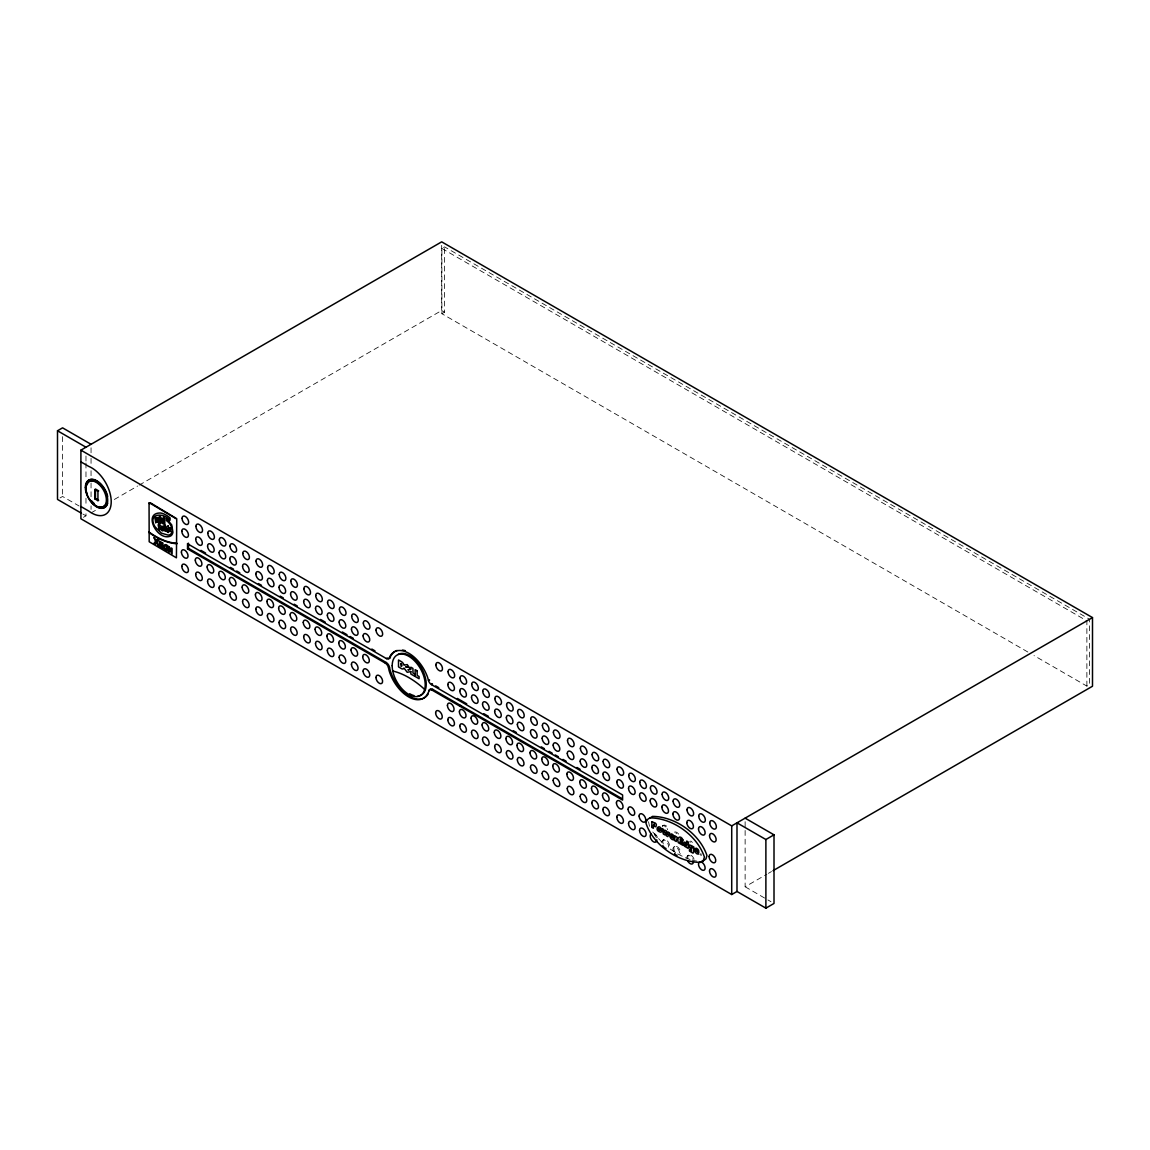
<?xml version="1.0" encoding="UTF-8"?>
<svg xmlns="http://www.w3.org/2000/svg" width="1150" height="1150" viewBox="0 0 1150 1150"><rect width="100%" height="100%" fill="white"/><g stroke="black" fill="none" stroke-linecap="round" stroke-linejoin="round"><path stroke-width="0.75" stroke-dasharray="5 3.75" d="M1027.827 652.007L441.887 313.72L441.887 248.458L444.59 246.905L1089.582 619.275L1089.582 684.552L1086.879 686.104L1034.037 655.601M60.044 497.936L62.574 496.469L79.062 505.986M83.433 517.313L85.977 515.847L85.977 512.325M91.051 512.914L95.709 510.226M114.324 499.474L137.597 486.048M139.15 485.142L441.686 310.486L444.59 312.168L444.59 246.905M441.887 313.72L444.59 312.168M663.421 825.326L662.443 825.887A4.686 2.702 60 0 1 666.439 827.598M662.846 840.233L663.823 839.658M673.857 847.076L674.849 846.501M687.772 855.701L688.749 855.126A4.686 2.702 60 0 0 687.901 858.331M745.128 830.473L745.128 886.779L766.834 874.244M768.387 873.353L771.492 871.556M692.357 860.315L696.9 861.12M685.314 857.771L690.949 859.812M677.753 853.932L683.804 857.009M441.887 248.458L1086.879 620.842L1086.879 686.104M745.128 886.779L766.403 899.07M767.927 899.947L770.974 901.701M82.972 514.107L85.977 515.847M670.191 849.045L675.223 852.294M661.926 842.26L652.452 831.68M648.528 821.776L649.52 826.304M745.128 821.675L745.128 828.704M441.686 245.367L441.686 310.486M91.051 447.796L91.051 456.607M91.051 458.361L91.051 463.637M91.051 470.681L91.051 481.232M91.051 483L91.051 497.073M91.051 505.871L91.051 509.393M85.977 456.018L85.977 461.294M85.977 463.048L85.977 478.889M85.977 498.252L85.977 505.281M62.574 436.641L62.574 496.469M661.868 842.375A4.686 2.702 60 0 1 665.62 840.751A4.686 2.702 60 0 1 668.394 847.133M663.291 843.985A4.686 2.702 60 0 1 664.269 839.486A4.686 2.702 60 0 1 668.711 842.734A4.686 2.702 60 0 1 668.509 847.78M673.339 851.388A4.686 2.702 60 0 1 675.769 847.09A4.686 2.702 60 0 1 679.406 853.976M675.524 852.926A4.686 2.702 60 0 1 674.317 846.989A4.686 2.702 60 0 1 678.845 848.211A4.686 2.702 60 0 1 680.053 854.134M675.798 832.959A4.686 2.702 60 0 1 676.66 833.592M674.432 832.154A4.686 2.702 60 0 1 679.133 834.871M667.129 828.589A4.686 2.702 60 0 1 667.647 829.696M662.558 826.548A4.686 2.702 60 0 1 665.332 825.341A4.686 2.702 60 0 1 668.639 829.121M654.35 834.771A4.686 2.702 60 0 1 656.363 837.717M654.479 833.577A4.686 2.702 60 0 1 657.671 838.264M701.399 855.557A4.686 2.702 60 0 1 699.746 854.091M701.529 854.364A4.686 2.702 60 0 1 700.738 853.53M689.712 841.584A4.686 2.702 60 0 1 690.575 842.217M690.69 841.024A4.686 2.702 60 0 1 692.357 842.49M686.794 857.842A4.686 2.702 60 0 1 689.253 855.571A4.686 2.702 60 0 1 692.99 859.51M691.092 855.37A4.686 2.702 60 0 1 694.298 860.056"/><path stroke-width="1.5" d="M622.035 798.661L432.731 689.367A4.629 2.674 60 0 0 429.582 690.273L427.915 693.177A29.727 17.164 60 0 1 408.537 696.857A29.727 17.164 60 0 1 389.16 670.809L388.513 667.834A4.844 2.803 60 0 0 385.221 663.076L187.536 548.938L187.536 543.763L188.514 543.202L188.514 548.363L386.213 662.501A4.844 2.803 60 0 1 389.505 667.273L390.152 670.234A29.727 17.164 60 0 0 408.71 695.808A29.727 17.164 60 0 0 428.217 693.924M187.536 543.763L386.4 658.576A4.614 2.674 60 0 0 389.462 657.901L390.281 655.831A29.598 17.092 60 0 1 408.969 653.344A29.598 17.092 60 0 1 427.642 677.408L428.447 680.369A4.701 2.717 60 0 0 431.552 684.652L622.596 794.952L622.596 800.113L431.739 689.928A4.629 2.674 60 0 0 428.605 690.848M389.462 657.901L391.259 655.27A29.598 17.092 60 0 1 397.081 650.454M149.442 503.743L150.377 503.412L176.309 518.822M649.52 818.398L652.452 816.399C675.266 816.443 699.689 833.865 706.962 855.514L705.971 858.892L703.053 860.89M81.478 513.245L57.5 499.402L57.5 430.776L62.574 427.843L91.051 444.288M745.128 818.153L774.008 834.828L774.008 903.454L765.886 908.155L736.992 891.48L731.716 894.527L80.903 518.779L80.903 450.153L441.686 241.845L1092.5 617.593L1092.5 686.234L773.044 870.665M97.937 491.309L98.67 490.892L95.479 489.037L95.479 498.396L98.67 500.25L97.937 500.667L94.746 498.827L94.746 489.469L97.937 491.309L97.937 500.667M94.746 498.827L95.479 498.396M187.536 548.938L188.514 548.363M386.4 658.576L387.392 658.016M385.221 663.076L386.213 662.501M388.513 667.834L389.505 667.273M428.447 680.369L429.424 679.794A4.701 2.717 60 0 0 429.568 680.225M431.552 684.652L432.544 684.092A4.701 2.717 60 0 1 431.868 683.617M431.739 689.928L432.731 689.367M459.598 706.014L460.589 705.439M80.903 450.153L731.716 825.887L1092.5 617.593M736.992 891.48L736.992 822.839L765.886 839.514L774.008 834.828M57.5 430.776L85.977 447.221M80.903 461.869L88.751 466.397A27.657 15.971 60 0 1 111.219 501.702A27.657 15.971 60 0 1 88.751 511.06L80.903 506.532M200.948 550.376L205.606 553.064M230.46 567.41L233.565 569.207M236.684 571.004L239.789 572.801M258.434 583.567L261.539 585.364M280.183 596.117L283.288 597.914M294.17 604.196L297.275 605.992M320.577 619.447L325.234 622.136M342.326 631.997L346.984 634.699M350.103 636.482L353.208 638.279M371.853 649.046L374.957 650.842M435.649 685.874L438.754 687.671M457.384 698.438L466.713 703.814M483.791 713.676L488.448 716.364M513.303 730.71L516.408 732.507M541.262 746.853L544.367 748.65M549.024 751.338L552.129 753.135M555.234 754.932L558.354 756.714M563.011 759.402L566.116 761.199M576.984 767.481L580.089 769.278M765.886 839.514L765.886 908.155M731.716 825.887L731.716 894.527M390.439 657.326A4.614 2.674 60 0 1 388.355 658.404M402.414 650.052A29.598 17.092 60 0 1 405.361 650.713M86.998 484.926A14.49 8.366 60 0 1 104.132 489.512A14.49 8.366 60 0 1 99.547 506.647M94.243 503.585A14.49 8.366 60 0 1 91.77 500.983M107.683 503.269A15.798 9.128 60 0 1 89.714 499.431M87.213 494.558A15.798 9.128 60 0 1 92.618 479.306A15.798 9.128 60 0 1 107.683 496.584M666.051 848.484A4.686 2.702 60 0 1 662.846 845.652M677.062 855.327A4.686 2.702 60 0 1 676.2 854.953M675.352 854.335A4.686 2.702 60 0 1 674.547 853.487M656.808 839.888A4.686 2.702 60 0 1 652.223 840.779A4.686 2.702 60 0 1 651.144 833.908M700.954 861.882A4.686 2.702 60 0 1 705.108 868.322A4.686 2.702 60 0 1 700.408 868.739A4.686 2.702 60 0 1 699.473 862.011M701.931 861.321A4.686 2.702 60 0 1 702.794 861.681M177.014 543.274A73.6 42.492 60 0 1 148.911 531.976M177.014 543.734A73.6 42.492 60 0 1 148.911 532.436M693.436 861.681A4.686 2.702 60 0 1 691.38 864.024A4.686 2.702 60 0 1 687.772 861.12M392.754 671.025A78.487 45.31 60 0 1 424.666 689.439M413.986 695.606A23.359 13.484 60 0 1 409.716 693.781M398.029 654.494A23.359 13.484 60 0 1 422.812 670.666A23.359 13.484 60 0 1 417.967 695.994M674.834 836.754L674.662 840.564L676.286 841.498C676.545 837.703 679.061 837.933 674.82 835.906L674.834 836.754M160.641 519.124L160.267 523.753L159.591 518.664L158.067 517.327L159.577 517.673L159.562 516.379L160.224 516.695L161.719 518.636L160.641 519.124M166.405 518.406L166.391 520.562A10.178 5.879 60 0 1 169.956 524.141L170.746 525.378A7.619 4.399 60 0 1 172.213 530.164L171.939 532.191A10.867 6.282 60 0 1 168.015 535.081L161.403 533.14L155.135 526.887A9.703 5.606 60 0 1 153.295 522.962C150.118 512.196 166.132 513.676 169.812 520.519L170.157 518.032L168.245 516.465A22.957 13.254 60 0 0 160.597 513.015C142.241 512.454 157.636 541.736 170.502 536.072A11.816 6.814 60 0 0 172.903 532.263L171.738 524.946L166.405 518.406M651.964 821.761L651.734 827.324L653.372 828.273C652.683 822.236 655.586 823.731 653.904 826.146L655.888 826.778L656.406 824.881A2.056 1.193 60 0 0 655.385 823.127L651.964 821.761M164.536 517.773C166.046 536.489 160.669 513.274 164.536 517.773M165.6 527.332L165.183 531.199L164.551 526.527L165.6 527.332M693.637 850.425L693.551 852.438A1.797 1.035 60 0 1 692.76 853.041L689.482 851.086L689.425 849.663C696.814 856.031 681.821 839.615 693.824 847.018L693.637 850.425M156.141 519.369L155.724 522.934L155.106 518.42L156.156 519.225M168.317 526.01L168.173 532.536L167.426 531.961C165.025 531.702 166.319 524.702 168.317 526.01M159.261 525.924L159.16 529.805L158.211 525.119L159.261 525.924M682.985 840.075L680.254 838.81L680.196 839.859L682.511 841.167L682.439 842.548L680.124 841.225L680.067 842.332L682.841 843.856L682.755 845.236L678.256 842.634C676.401 836.783 681.001 834.9 682.985 840.075M686.852 841.254L686.809 842.777L684.006 842.116L683.804 845.006A2.271 1.308 60 0 0 684.581 846.242L688.189 848.369L688.491 842.188L686.852 841.254M671.255 836.395L673.771 838.637L673.569 839.874C670.666 840.104 667.604 833.592 671.586 833.937A4.988 2.875 60 0 1 672.894 834.785A2.286 1.323 60 0 1 673.842 836.093L674.087 838.019L671.255 836.395M672.621 836.337L671.442 835.288L672.621 836.337M696.023 850.698L698.524 852.941L698.323 854.163C695.419 854.407 692.372 847.895 696.339 848.24A4.988 2.875 60 0 1 697.648 849.088A2.286 1.323 60 0 1 698.611 850.396L698.841 852.322L696.023 850.698M697.389 850.641L696.196 849.577L697.389 850.641M692.185 847.234C692.257 851.805 688.793 845.193 692.185 847.234M164.263 546.236C165.471 554.156 168.662 543.605 164.263 546.236M686.751 843.956C687.024 848.858 683.158 842.03 686.751 843.956M163.3 545.488C166.276 559.446 171.566 540.716 163.3 545.488M661.696 830.616L661.552 831.493A2.889 1.667 60 0 1 660.732 832.197C652.812 830.473 660.014 822.006 661.696 830.616M169.553 529.014L169.984 528.411L169.553 529.014M166.822 528.827L166.736 530.466L166.822 528.827M160.698 527.678L160.181 529.834L159.634 524.946L161.978 526.758L162.279 530.955L160.698 527.678M168.619 528.382L169.222 531.544L170.919 531.401L169.582 530.984C170.545 530.409 171.062 525.766 168.619 528.382M157.507 520.202L156.961 522.344L156.443 517.486L158.772 519.254L159.088 523.494L157.507 520.202M162.021 520.476L162.021 520.476M161.115 519.757L161.244 522.503L162.754 523.667C162.179 521.654 162.711 521.928 162.308 519.067L161.115 519.757M149.054 502.952L149.184 541.751L176.424 557.836L176.741 518.707L150.262 502.737L149.054 502.952M163.357 527.692C165.514 533.701 161.014 529.532 163.041 525.967L164.234 526.786L163.357 527.692M646.961 819.878L645.969 823.256C653.243 844.905 677.666 862.342 700.479 862.385L703.398 860.372L704.404 856.994C697.13 835.346 672.692 817.923 649.879 817.88L646.961 819.878M664.456 831.867L664.183 832.672L663.521 829.38L662.012 828.503L663.363 834.038L664.844 834.9L665.721 832.586L666.281 835.719L667.819 836.611L669.559 832.859L668.064 831.996L667.201 834.411L666.583 831.148L665.031 830.242L664.456 831.867M659.971 830.257L658.49 829.423A2.113 1.222 60 0 1 658.533 828.345L660.057 829.38A2.185 1.265 60 0 1 659.971 830.257M157.277 539.364L156.228 540.845L153.942 537.438L155.566 541.305L153.942 543.418L155.178 544.122L156.228 542.671L158.513 546.063L156.889 542.067L158.513 540.083L157.277 539.364M155.279 517.126L155.739 518.434L155.279 517.126M158.484 523.969L158.901 525.306L158.484 523.969M164.939 525.262L165.241 526.729L165.025 525.262M410.823 671.643L407.215 672.276L403.966 668.006A3.709 2.142 60 0 1 401.494 668.624L398.504 666.899L398.504 659.985L401.494 661.71A3.795 2.185 60 0 1 404.009 665.16L407.215 664.599L408.537 666.439L405.634 666.942L408.983 667.101L410.32 668.854L407.905 669.889L410.823 669.473L410.823 667.187L412.951 668.409L412.951 673.038L414.776 674.101L414.776 676.286L410.823 674.015L410.823 671.643M417.162 670.809L415.15 669.659L415.15 676.473L419.089 678.744L419.089 676.531L417.162 675.424L417.162 670.809M401.005 663.55L401.005 666.224A1.667 0.963 60 0 0 401.005 663.55M162.711 543.044L159.304 541.075L159.304 546.509L162.826 548.55L162.826 547.544L160.252 546.063L160.252 544.654L162.509 545.962L160.252 542.57L162.711 543.993L162.711 543.044M169.237 546.811L168.231 546.236L168.231 551.669L169.179 552.216L169.179 548.478L172.097 553.898L172.097 548.464L171.149 547.918L171.149 551.655L169.237 546.811M85.344 487.456A15.798 9.128 60 0 0 102.106 508.314A15.798 9.128 60 0 0 102.106 485.961A15.798 9.128 60 0 0 85.344 487.456M85.919 488.204A14.49 8.366 60 0 0 101.272 507.323A14.49 8.366 60 0 0 101.272 486.838A14.49 8.366 60 0 0 85.919 488.204M494.241 732.277A4.686 2.702 60 0 0 499.215 738.473A4.686 2.702 60 0 0 499.215 731.831A4.686 2.702 60 0 0 494.241 732.277M542.153 773.504A4.686 2.702 60 0 0 547.127 779.686A4.686 2.702 60 0 0 547.127 773.059A4.686 2.702 60 0 0 542.153 773.504M494.644 711.419A4.686 2.702 60 0 0 499.618 717.6A4.686 2.702 60 0 0 499.618 710.973A4.686 2.702 60 0 0 494.644 711.419M662.098 794.334A4.686 2.702 60 0 0 667.072 800.515A4.686 2.702 60 0 0 667.072 793.888A4.686 2.702 60 0 0 662.098 794.334M650.181 800.846A4.686 2.702 60 0 0 655.155 807.041A4.686 2.702 60 0 0 655.155 800.4A4.686 2.702 60 0 0 650.181 800.846M661.868 807.171A4.686 2.702 60 0 0 666.842 813.352A4.686 2.702 60 0 0 666.842 806.725A4.686 2.702 60 0 0 661.868 807.171M673.109 801.176A4.686 2.702 60 0 0 678.083 807.357A4.686 2.702 60 0 0 678.083 800.731A4.686 2.702 60 0 0 673.109 801.176M542.383 725.463A4.686 2.702 60 0 0 547.357 731.644A4.686 2.702 60 0 0 547.357 725.018A4.686 2.702 60 0 0 542.383 725.463M650.397 788.009A4.686 2.702 60 0 0 655.371 794.204A4.686 2.702 60 0 0 655.371 787.563A4.686 2.702 60 0 0 650.397 788.009M553.179 745.128A4.686 2.702 60 0 0 558.152 751.324A4.686 2.702 60 0 0 558.152 744.682A4.686 2.702 60 0 0 553.179 745.128M471.486 732.449A4.686 2.702 60 0 0 476.459 738.631A4.686 2.702 60 0 0 476.459 732.004A4.686 2.702 60 0 0 471.486 732.449M471.716 684.408A4.686 2.702 60 0 0 476.689 690.589A4.686 2.702 60 0 0 476.689 683.962A4.686 2.702 60 0 0 471.716 684.408M471.083 718.103A4.686 2.702 60 0 0 476.057 724.299A4.686 2.702 60 0 0 476.057 717.658A4.686 2.702 60 0 0 471.083 718.103M460.014 678.083A4.686 2.702 60 0 0 464.988 684.264A4.686 2.702 60 0 0 464.988 677.637A4.686 2.702 60 0 0 460.014 678.083M459.799 690.92A4.686 2.702 60 0 0 464.772 697.101A4.686 2.702 60 0 0 464.772 690.474A4.686 2.702 60 0 0 459.799 690.92M494.644 746.623A4.686 2.702 60 0 0 499.618 752.804A4.686 2.702 60 0 0 499.618 746.178A4.686 2.702 60 0 0 494.644 746.623M459.396 711.793A4.686 2.702 60 0 0 464.37 717.974A4.686 2.702 60 0 0 464.37 711.347A4.686 2.702 60 0 0 459.396 711.793M506.345 717.729A4.686 2.702 60 0 0 511.319 723.911A4.686 2.702 60 0 0 511.319 717.284A4.686 2.702 60 0 0 506.345 717.729M516.954 745.444A4.686 2.702 60 0 0 521.928 751.626A4.686 2.702 60 0 0 521.928 744.999A4.686 2.702 60 0 0 516.954 745.444M459.799 726.124A4.686 2.702 60 0 0 464.772 732.32A4.686 2.702 60 0 0 464.772 725.693A4.686 2.702 60 0 0 459.799 726.124M552.762 766.001A4.686 2.702 60 0 0 557.736 772.182A4.686 2.702 60 0 0 557.736 765.555A4.686 2.702 60 0 0 552.762 766.001M553.394 732.291A4.686 2.702 60 0 0 558.368 738.487A4.686 2.702 60 0 0 558.368 731.86A4.686 2.702 60 0 0 553.394 732.291M553.179 780.347A4.686 2.702 60 0 0 558.152 786.528A4.686 2.702 60 0 0 558.152 779.901A4.686 2.702 60 0 0 553.179 780.347M603.103 761.53A4.686 2.702 60 0 0 608.077 767.711A4.686 2.702 60 0 0 608.077 761.084A4.686 2.702 60 0 0 603.103 761.53M471.486 697.231A4.686 2.702 60 0 0 476.459 703.426A4.686 2.702 60 0 0 476.459 696.799A4.686 2.702 60 0 0 471.486 697.231M698.726 816.112A4.686 2.702 60 0 0 703.699 822.307A4.686 2.702 60 0 0 703.699 815.681A4.686 2.702 60 0 0 698.726 816.112M482.109 724.946A4.686 2.702 60 0 0 487.082 731.127A4.686 2.702 60 0 0 487.082 724.5A4.686 2.702 60 0 0 482.109 724.946M482.741 691.236A4.686 2.702 60 0 0 487.701 697.432A4.686 2.702 60 0 0 487.701 690.791A4.686 2.702 60 0 0 482.741 691.236M482.511 704.073A4.686 2.702 60 0 0 487.485 710.269A4.686 2.702 60 0 0 487.485 703.628A4.686 2.702 60 0 0 482.511 704.073M517.356 724.572A4.686 2.702 60 0 0 522.33 730.753A4.686 2.702 60 0 0 522.33 724.126A4.686 2.702 60 0 0 517.356 724.572M530.466 767.194A4.686 2.702 60 0 0 535.44 773.375A4.686 2.702 60 0 0 535.44 766.748A4.686 2.702 60 0 0 530.466 767.194M530.466 731.975A4.686 2.702 60 0 0 535.44 738.156A4.686 2.702 60 0 0 535.44 731.529A4.686 2.702 60 0 0 530.466 731.975M542.153 738.3A4.686 2.702 60 0 0 547.127 744.481A4.686 2.702 60 0 0 547.127 737.854A4.686 2.702 60 0 0 542.153 738.3M482.511 739.292A4.686 2.702 60 0 0 487.485 745.473A4.686 2.702 60 0 0 487.485 738.846A4.686 2.702 60 0 0 482.511 739.292M517.586 711.735A4.686 2.702 60 0 0 522.56 717.916A4.686 2.702 60 0 0 522.56 711.289A4.686 2.702 60 0 0 517.586 711.735M517.356 759.776A4.686 2.702 60 0 0 522.33 765.972A4.686 2.702 60 0 0 522.33 759.331A4.686 2.702 60 0 0 517.356 759.776M580.175 796.418A4.686 2.702 60 0 0 585.134 802.599A4.686 2.702 60 0 0 585.134 795.973A4.686 2.702 60 0 0 580.175 796.418M591.862 767.524A4.686 2.702 60 0 0 596.836 773.706A4.686 2.702 60 0 0 596.836 767.079A4.686 2.702 60 0 0 591.862 767.524M580.175 761.199A4.686 2.702 60 0 0 585.149 767.395A4.686 2.702 60 0 0 585.149 760.754A4.686 2.702 60 0 0 580.175 761.199M591.862 802.729A4.686 2.702 60 0 0 596.836 808.924A4.686 2.702 60 0 0 596.836 802.283A4.686 2.702 60 0 0 591.862 802.729M579.758 782.072A4.686 2.702 60 0 0 584.732 788.253A4.686 2.702 60 0 0 584.732 781.626A4.686 2.702 60 0 0 579.758 782.072M592.092 754.688A4.686 2.702 60 0 0 597.066 760.869A4.686 2.702 60 0 0 597.066 754.242A4.686 2.702 60 0 0 592.092 754.688M580.391 748.377A4.686 2.702 60 0 0 585.364 754.558A4.686 2.702 60 0 0 585.364 747.931A4.686 2.702 60 0 0 580.391 748.377M591.459 788.397A4.686 2.702 60 0 0 596.433 794.578A4.686 2.702 60 0 0 596.433 787.951A4.686 2.702 60 0 0 591.459 788.397M303.658 601.565A4.686 2.702 60 0 0 308.631 607.746A4.686 2.702 60 0 0 308.631 601.119A4.686 2.702 60 0 0 303.658 601.565M195.687 574.439A4.686 2.702 60 0 0 200.661 580.635A4.686 2.702 60 0 0 200.661 573.994A4.686 2.702 60 0 0 195.687 574.439M255.818 609.155A4.686 2.702 60 0 0 260.777 615.336A4.686 2.702 60 0 0 260.777 608.709A4.686 2.702 60 0 0 255.818 609.155M363.113 635.893A4.686 2.702 60 0 0 368.086 642.074A4.686 2.702 60 0 0 368.086 635.447A4.686 2.702 60 0 0 363.113 635.893M363.113 671.097A4.686 2.702 60 0 0 368.086 677.293A4.686 2.702 60 0 0 368.086 670.651A4.686 2.702 60 0 0 363.113 671.097M219.089 587.952A4.686 2.702 60 0 0 224.063 594.148A4.686 2.702 60 0 0 224.063 587.506A4.686 2.702 60 0 0 219.089 587.952M219.319 539.911A4.686 2.702 60 0 0 224.293 546.092A4.686 2.702 60 0 0 224.293 539.465A4.686 2.702 60 0 0 219.319 539.911M303.658 636.784A4.686 2.702 60 0 0 308.631 642.965A4.686 2.702 60 0 0 308.631 636.338A4.686 2.702 60 0 0 303.658 636.784M195.284 560.093A4.686 2.702 60 0 0 200.258 566.289A4.686 2.702 60 0 0 200.258 559.662A4.686 2.702 60 0 0 195.284 560.093M195.687 539.235A4.686 2.702 60 0 0 200.661 545.416A4.686 2.702 60 0 0 200.661 538.789A4.686 2.702 60 0 0 195.687 539.235M218.687 573.62A4.686 2.702 60 0 0 223.661 579.801A4.686 2.702 60 0 0 223.661 573.174A4.686 2.702 60 0 0 218.687 573.62M351.037 650.023A4.686 2.702 60 0 0 356.011 656.204A4.686 2.702 60 0 0 356.011 649.577A4.686 2.702 60 0 0 351.037 650.023M219.089 552.747A4.686 2.702 60 0 0 224.063 558.929A4.686 2.702 60 0 0 224.063 552.302A4.686 2.702 60 0 0 219.089 552.747M303.887 588.728A4.686 2.702 60 0 0 308.861 594.924A4.686 2.702 60 0 0 308.861 588.283A4.686 2.702 60 0 0 303.887 588.728M266.944 601.479A4.686 2.702 60 0 0 271.918 607.66A4.686 2.702 60 0 0 271.918 601.033A4.686 2.702 60 0 0 266.944 601.479M195.917 526.398A4.686 2.702 60 0 0 200.891 532.579A4.686 2.702 60 0 0 200.891 525.952A4.686 2.702 60 0 0 195.917 526.398M267.361 580.606A4.686 2.702 60 0 0 272.334 586.788A4.686 2.702 60 0 0 272.334 580.161A4.686 2.702 60 0 0 267.361 580.606M351.44 629.151A4.686 2.702 60 0 0 356.414 635.346A4.686 2.702 60 0 0 356.414 628.705A4.686 2.702 60 0 0 351.44 629.151M351.44 664.369A4.686 2.702 60 0 0 356.414 670.551A4.686 2.702 60 0 0 356.414 663.924A4.686 2.702 60 0 0 351.44 664.369M267.361 615.825A4.686 2.702 60 0 0 272.32 622.006A4.686 2.702 60 0 0 272.32 615.379A4.686 2.702 60 0 0 267.361 615.825M256.033 561.114A4.686 2.702 60 0 0 261.007 567.295A4.686 2.702 60 0 0 261.007 560.668A4.686 2.702 60 0 0 256.033 561.114M267.576 567.769A4.686 2.702 60 0 0 272.55 573.965A4.686 2.702 60 0 0 272.55 567.324A4.686 2.702 60 0 0 267.576 567.769M255.401 594.809A4.686 2.702 60 0 0 260.374 601.004A4.686 2.702 60 0 0 260.374 594.363A4.686 2.702 60 0 0 255.401 594.809M351.67 616.328A4.686 2.702 60 0 0 356.644 622.509A4.686 2.702 60 0 0 356.644 615.883A4.686 2.702 60 0 0 351.67 616.328M303.255 622.438A4.686 2.702 60 0 0 308.229 628.619A4.686 2.702 60 0 0 308.229 621.992A4.686 2.702 60 0 0 303.255 622.438M255.818 573.936A4.686 2.702 60 0 0 260.791 580.132A4.686 2.702 60 0 0 260.791 573.505A4.686 2.702 60 0 0 255.818 573.936M362.696 656.765A4.686 2.702 60 0 0 367.669 662.946A4.686 2.702 60 0 0 367.669 656.319A4.686 2.702 60 0 0 362.696 656.765M448.054 671.715A4.686 2.702 60 0 0 453.028 677.896A4.686 2.702 60 0 0 453.028 671.269A4.686 2.702 60 0 0 448.054 671.715M447.824 719.756A4.686 2.702 60 0 0 452.798 725.952A4.686 2.702 60 0 0 452.798 719.311A4.686 2.702 60 0 0 447.824 719.756M447.422 705.41A4.686 2.702 60 0 0 452.396 711.606A4.686 2.702 60 0 0 452.396 704.979A4.686 2.702 60 0 0 447.422 705.41M290.562 594.004A4.686 2.702 60 0 0 295.536 600.199A4.686 2.702 60 0 0 295.536 593.558A4.686 2.702 60 0 0 290.562 594.004M315.488 643.612A4.686 2.702 60 0 0 320.462 649.793A4.686 2.702 60 0 0 320.462 643.166A4.686 2.702 60 0 0 315.488 643.612M290.159 614.876A4.686 2.702 60 0 0 295.133 621.058A4.686 2.702 60 0 0 295.133 614.431A4.686 2.702 60 0 0 290.159 614.876M315.718 595.571A4.686 2.702 60 0 0 320.692 601.752A4.686 2.702 60 0 0 320.692 595.125A4.686 2.702 60 0 0 315.718 595.571M229.784 594.119A4.686 2.702 60 0 0 234.744 600.314A4.686 2.702 60 0 0 234.744 593.673A4.686 2.702 60 0 0 229.784 594.119M242.779 553.452A4.686 2.702 60 0 0 247.753 559.633A4.686 2.702 60 0 0 247.753 553.006A4.686 2.702 60 0 0 242.779 553.452M290.562 629.223A4.686 2.702 60 0 0 295.536 635.404A4.686 2.702 60 0 0 295.536 628.777A4.686 2.702 60 0 0 290.562 629.223M290.792 581.167A4.686 2.702 60 0 0 295.766 587.363A4.686 2.702 60 0 0 295.766 580.736A4.686 2.702 60 0 0 290.792 581.167M181.815 531.214A4.686 2.702 60 0 0 186.789 537.409A4.686 2.702 60 0 0 186.789 530.768A4.686 2.702 60 0 0 181.815 531.214M326.916 636.094A4.686 2.702 60 0 0 331.89 642.289A4.686 2.702 60 0 0 331.89 635.663A4.686 2.702 60 0 0 326.916 636.094M242.549 601.493A4.686 2.702 60 0 0 247.523 607.689A4.686 2.702 60 0 0 247.523 601.048A4.686 2.702 60 0 0 242.549 601.493M182.031 518.391A4.686 2.702 60 0 0 187.004 524.572A4.686 2.702 60 0 0 187.004 517.946A4.686 2.702 60 0 0 182.031 518.391M339.164 622.064A4.686 2.702 60 0 0 344.137 628.259A4.686 2.702 60 0 0 344.137 621.618A4.686 2.702 60 0 0 339.164 622.064M181.398 552.086A4.686 2.702 60 0 0 186.372 558.282A4.686 2.702 60 0 0 186.372 551.641A4.686 2.702 60 0 0 181.398 552.086M327.333 650.44A4.686 2.702 60 0 0 332.293 656.636A4.686 2.702 60 0 0 332.293 649.994A4.686 2.702 60 0 0 327.333 650.44M339.164 657.283A4.686 2.702 60 0 0 344.137 663.464A4.686 2.702 60 0 0 344.137 656.837A4.686 2.702 60 0 0 339.164 657.283M230 546.077A4.686 2.702 60 0 0 234.974 552.259A4.686 2.702 60 0 0 234.974 545.632A4.686 2.702 60 0 0 230 546.077M315.086 629.266A4.686 2.702 60 0 0 320.059 635.461A4.686 2.702 60 0 0 320.059 628.82A4.686 2.702 60 0 0 315.086 629.266M315.488 608.393A4.686 2.702 60 0 0 320.462 614.589A4.686 2.702 60 0 0 320.462 607.962A4.686 2.702 60 0 0 315.488 608.393M338.761 642.936A4.686 2.702 60 0 0 343.735 649.117A4.686 2.702 60 0 0 343.735 642.491A4.686 2.702 60 0 0 338.761 642.936M327.333 615.236A4.686 2.702 60 0 0 332.307 621.417A4.686 2.702 60 0 0 332.307 614.79A4.686 2.702 60 0 0 327.333 615.236M327.549 602.399A4.686 2.702 60 0 0 332.522 608.58A4.686 2.702 60 0 0 332.522 601.953A4.686 2.702 60 0 0 327.549 602.399M376.021 630.099A4.686 2.702 60 0 0 380.995 636.295A4.686 2.702 60 0 0 380.995 629.654A4.686 2.702 60 0 0 376.021 630.099M363.328 623.056A4.686 2.702 60 0 0 368.302 629.237A4.686 2.702 60 0 0 368.302 622.61A4.686 2.702 60 0 0 363.328 623.056M181.815 566.433A4.686 2.702 60 0 0 186.789 572.614A4.686 2.702 60 0 0 186.789 565.987A4.686 2.702 60 0 0 181.815 566.433M339.394 609.227A4.686 2.702 60 0 0 344.368 615.423A4.686 2.702 60 0 0 344.368 608.781A4.686 2.702 60 0 0 339.394 609.227M375.964 677.523A4.686 2.702 60 0 0 380.938 683.704A4.686 2.702 60 0 0 380.938 677.077A4.686 2.702 60 0 0 375.964 677.523M506.561 704.893A4.686 2.702 60 0 0 511.534 711.088A4.686 2.702 60 0 0 511.534 704.447A4.686 2.702 60 0 0 506.561 704.893M566.864 774.281A4.686 2.702 60 0 0 571.837 780.462A4.686 2.702 60 0 0 571.837 773.835A4.686 2.702 60 0 0 566.864 774.281M567.266 788.613A4.686 2.702 60 0 0 572.24 794.808A4.686 2.702 60 0 0 572.24 788.181A4.686 2.702 60 0 0 567.266 788.613M505.928 738.602A4.686 2.702 60 0 0 510.902 744.783A4.686 2.702 60 0 0 510.902 738.156A4.686 2.702 60 0 0 505.928 738.602M494.874 698.582A4.686 2.702 60 0 0 499.848 704.763A4.686 2.702 60 0 0 499.848 698.136A4.686 2.702 60 0 0 494.874 698.582M567.496 740.571A4.686 2.702 60 0 0 572.47 746.767A4.686 2.702 60 0 0 572.47 740.126A4.686 2.702 60 0 0 567.496 740.571M567.281 753.408A4.686 2.702 60 0 0 572.254 759.589A4.686 2.702 60 0 0 572.254 752.962A4.686 2.702 60 0 0 567.281 753.408M506.345 752.948A4.686 2.702 60 0 0 511.319 759.129A4.686 2.702 60 0 0 511.319 752.503A4.686 2.702 60 0 0 506.345 752.948M207.546 581.296A4.686 2.702 60 0 0 212.52 587.477A4.686 2.702 60 0 0 212.52 580.851A4.686 2.702 60 0 0 207.546 581.296M207.776 533.241A4.686 2.702 60 0 0 212.75 539.436A4.686 2.702 60 0 0 212.75 532.795A4.686 2.702 60 0 0 207.776 533.241M207.144 566.95A4.686 2.702 60 0 0 212.118 573.131A4.686 2.702 60 0 0 212.118 566.504A4.686 2.702 60 0 0 207.144 566.95M207.546 546.077A4.686 2.702 60 0 0 212.52 552.273A4.686 2.702 60 0 0 212.52 545.632A4.686 2.702 60 0 0 207.546 546.077M628.518 788.339A4.686 2.702 60 0 0 633.492 794.521A4.686 2.702 60 0 0 633.492 787.894A4.686 2.702 60 0 0 628.518 788.339M639.759 782.345A4.686 2.702 60 0 0 644.733 788.526A4.686 2.702 60 0 0 644.733 781.899A4.686 2.702 60 0 0 639.759 782.345M628.734 775.503A4.686 2.702 60 0 0 633.707 781.684A4.686 2.702 60 0 0 633.707 775.057A4.686 2.702 60 0 0 628.734 775.503M639.127 816.04A4.686 2.702 60 0 0 644.101 822.236A4.686 2.702 60 0 0 644.101 815.594A4.686 2.702 60 0 0 639.127 816.04M639.529 830.386A4.686 2.702 60 0 0 644.503 836.568A4.686 2.702 60 0 0 644.503 829.941A4.686 2.702 60 0 0 639.529 830.386M616.414 802.887A4.686 2.702 60 0 0 621.388 809.068A4.686 2.702 60 0 0 621.388 802.441A4.686 2.702 60 0 0 616.414 802.887M628.116 809.197A4.686 2.702 60 0 0 633.075 815.393A4.686 2.702 60 0 0 633.075 808.752A4.686 2.702 60 0 0 628.116 809.197M628.518 823.544A4.686 2.702 60 0 0 633.492 829.739A4.686 2.702 60 0 0 633.492 823.098A4.686 2.702 60 0 0 628.518 823.544M616.817 782.014A4.686 2.702 60 0 0 621.791 788.21A4.686 2.702 60 0 0 621.791 781.569A4.686 2.702 60 0 0 616.817 782.014M617.047 769.178A4.686 2.702 60 0 0 622.021 775.373A4.686 2.702 60 0 0 622.021 768.732A4.686 2.702 60 0 0 617.047 769.178M616.817 817.233A4.686 2.702 60 0 0 621.791 823.414A4.686 2.702 60 0 0 621.791 816.788A4.686 2.702 60 0 0 616.817 817.233M639.529 795.167A4.686 2.702 60 0 0 644.503 801.363A4.686 2.702 60 0 0 644.503 794.722A4.686 2.702 60 0 0 639.529 795.167M602.887 774.367A4.686 2.702 60 0 0 607.861 780.548A4.686 2.702 60 0 0 607.861 773.921A4.686 2.702 60 0 0 602.887 774.367M435.62 712.899A4.686 2.702 60 0 0 440.594 719.095A4.686 2.702 60 0 0 440.594 712.454A4.686 2.702 60 0 0 435.62 712.899M687.024 809.801A4.686 2.702 60 0 0 691.998 815.982A4.686 2.702 60 0 0 691.998 809.356A4.686 2.702 60 0 0 687.024 809.801M541.751 759.158A4.686 2.702 60 0 0 546.724 765.354A4.686 2.702 60 0 0 546.724 758.712A4.686 2.702 60 0 0 541.751 759.158M530.049 752.848A4.686 2.702 60 0 0 535.023 759.029A4.686 2.702 60 0 0 535.023 752.402A4.686 2.702 60 0 0 530.049 752.848M686.809 822.638A4.686 2.702 60 0 0 691.783 828.819A4.686 2.702 60 0 0 691.783 822.193A4.686 2.702 60 0 0 686.809 822.638M530.682 719.138A4.686 2.702 60 0 0 535.656 725.334A4.686 2.702 60 0 0 535.656 718.692A4.686 2.702 60 0 0 530.682 719.138M602.471 795.225A4.686 2.702 60 0 0 607.444 801.421A4.686 2.702 60 0 0 607.444 794.779A4.686 2.702 60 0 0 602.471 795.225M435.85 664.858A4.686 2.702 60 0 0 440.824 671.039A4.686 2.702 60 0 0 440.824 664.413A4.686 2.702 60 0 0 435.85 664.858M229.784 558.914A4.686 2.702 60 0 0 234.758 565.096A4.686 2.702 60 0 0 234.758 558.469A4.686 2.702 60 0 0 229.784 558.914M278.616 608.206A4.686 2.702 60 0 0 283.59 614.402A4.686 2.702 60 0 0 283.59 607.761A4.686 2.702 60 0 0 278.616 608.206M447.839 684.552A4.686 2.702 60 0 0 452.798 690.733A4.686 2.702 60 0 0 452.798 684.106A4.686 2.702 60 0 0 447.839 684.552M279.019 587.348A4.686 2.702 60 0 0 283.993 593.529A4.686 2.702 60 0 0 283.993 586.902A4.686 2.702 60 0 0 279.019 587.348M229.368 579.787A4.686 2.702 60 0 0 234.341 585.968A4.686 2.702 60 0 0 234.341 579.341A4.686 2.702 60 0 0 229.368 579.787M279.019 622.553A4.686 2.702 60 0 0 283.993 628.748A4.686 2.702 60 0 0 283.993 622.107A4.686 2.702 60 0 0 279.019 622.553M279.249 574.511A4.686 2.702 60 0 0 284.223 580.692A4.686 2.702 60 0 0 284.223 574.066A4.686 2.702 60 0 0 279.249 574.511M672.894 813.999A4.686 2.702 60 0 0 677.867 820.194A4.686 2.702 60 0 0 677.867 813.568A4.686 2.702 60 0 0 672.894 813.999M698.496 828.949A4.686 2.702 60 0 0 703.469 835.144A4.686 2.702 60 0 0 703.469 828.503A4.686 2.702 60 0 0 698.496 828.949M602.887 809.571A4.686 2.702 60 0 0 607.861 815.767A4.686 2.702 60 0 0 607.861 809.126A4.686 2.702 60 0 0 602.887 809.571M242.147 587.161A4.686 2.702 60 0 0 247.121 593.342A4.686 2.702 60 0 0 247.121 586.716A4.686 2.702 60 0 0 242.147 587.161M242.549 566.289A4.686 2.702 60 0 0 247.523 572.47A4.686 2.702 60 0 0 247.523 565.843A4.686 2.702 60 0 0 242.549 566.289M392.193 665.764A23.359 13.484 60 0 0 416.961 696.584A23.359 13.484 60 0 0 416.961 663.55A23.359 13.484 60 0 0 392.193 665.764M709.104 856.664A4.686 2.702 60 0 0 714.078 862.845A4.686 2.702 60 0 0 714.078 856.218A4.686 2.702 60 0 0 709.104 856.664M709.737 822.954A4.686 2.702 60 0 0 714.711 829.15A4.686 2.702 60 0 0 714.711 822.509A4.686 2.702 60 0 0 709.737 822.954M709.507 870.996A4.686 2.702 60 0 0 714.481 877.191A4.686 2.702 60 0 0 714.481 870.564A4.686 2.702 60 0 0 709.507 870.996M709.521 835.791A4.686 2.702 60 0 0 714.495 841.973A4.686 2.702 60 0 0 714.495 835.346A4.686 2.702 60 0 0 709.521 835.791"/></g></svg>
